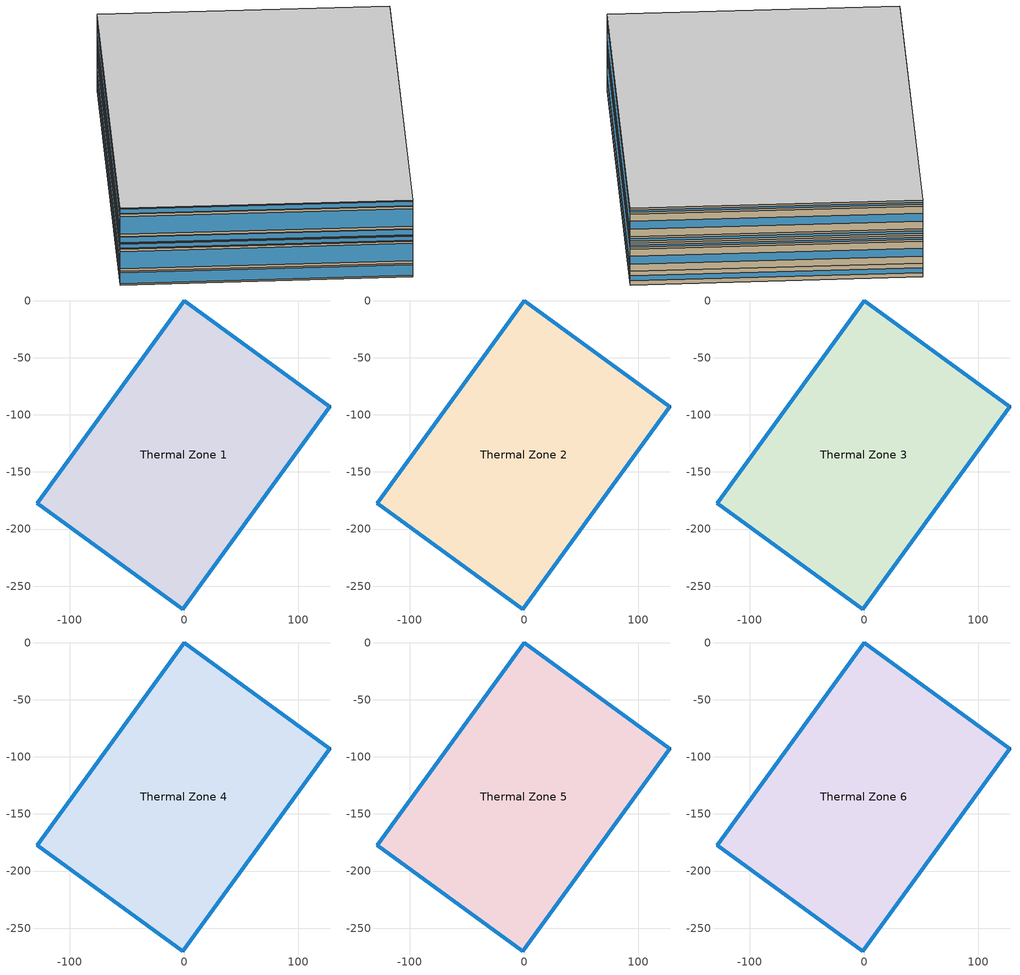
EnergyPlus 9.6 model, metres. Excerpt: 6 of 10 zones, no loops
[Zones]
Thermal Zone 1
 floor ground (ExtSlabCarpet): 0,0 127.78,-92.84 -1.09,-270.22 -128.87,-177.38 z0
 wall outside (Ext Wall): -1.09,-270.22 127.78,-92.84 0,0 -128.87,-177.38 -1.09,-270.22 z0:8.4
 window (Ext Window): -1.08,-270.21 127.78,-92.85 z1.26:7.14; -0.01,-0.01 -128.87,-177.37 z2.81:5.59; 127.78,-92.83 0.01,-0.01 z2.69:5.71; -128.86,-177.38 -1.1,-270.21 z0.92:7.48
Thermal Zone 2
 floor to Thermal Zone 1 (Interior Floor): 0,0 127.78,-92.84 -1.09,-270.22 -128.87,-177.38 z8.4
 wall outside (Ext Wall): -1.09,-270.22 127.78,-92.84 0,0 -128.87,-177.38 -1.09,-270.22 z8.4:22.1
 window (Ext Window): -1.08,-270.21 127.78,-92.85 z10.46:20.04; -0.01,-0.01 -128.87,-177.37 z12.99:17.51; 127.78,-92.83 0.01,-0.01 z12.78:17.72; -128.86,-177.38 -1.1,-270.21 z9.91:20.59
Thermal Zone 3
 floor to Thermal Zone 2 (Interior Floor): 0,0 127.78,-92.84 -1.09,-270.22 -128.87,-177.38 z22.1
 wall outside (Ext Wall): -1.09,-270.22 127.78,-92.84 0,0 -128.87,-177.38 -1.09,-270.22 z22.1:25.51
 window (Ext Window): -1.08,-270.21 127.78,-92.85 z22.61:25; -0.01,-0.01 -128.87,-177.37 z23.24:24.37; 127.78,-92.83 0.01,-0.01 z23.19:24.42; -128.86,-177.38 -1.1,-270.21 z22.48:25.13
Thermal Zone 4
 floor to Thermal Zone 3 (Interior Floor): 0,0 127.78,-92.84 -1.09,-270.22 -128.87,-177.38 z25.51
 wall outside (Ext Wall): -1.09,-270.22 127.78,-92.84 0,0 -128.87,-177.38 -1.09,-270.22 z25.51:29.72
 window (Ext Window): -1.08,-270.21 127.78,-92.85 z26.14:29.09; -0.01,-0.01 -128.87,-177.37 z26.92:28.31; 127.78,-92.83 0.01,-0.01 z26.86:28.37; -128.86,-177.38 -1.1,-270.21 z25.97:29.26
Thermal Zone 5
 floor to Thermal Zone 4 (Interior Floor): 0,0 127.78,-92.84 -1.09,-270.22 -128.87,-177.38 z29.72
 wall outside (Ext Wall): -1.09,-270.22 127.78,-92.84 0,0 -128.87,-177.38 -1.09,-270.22 z29.72:43.53
 window (Ext Window): -1.08,-270.21 127.78,-92.85 z31.79:41.46; -0.01,-0.01 -128.87,-177.37 z34.35:38.9; 127.78,-92.83 0.01,-0.01 z34.14:39.11; -128.86,-177.38 -1.1,-270.21 z31.24:42.01
Thermal Zone 6
 floor to Thermal Zone 5 (Interior Floor): 0,0 127.78,-92.84 -1.09,-270.22 -128.87,-177.38 z43.53
 wall outside (Ext Wall): -1.09,-270.22 127.78,-92.84 0,0 -128.87,-177.38 -1.09,-270.22 z43.53:47.06
 window (Ext Window): -1.08,-270.21 127.78,-92.85 z44.06:46.53; -0.01,-0.01 -128.87,-177.37 z44.71:45.88; 127.78,-92.83 0.01,-0.01 z44.66:45.93; -128.86,-177.38 -1.1,-270.21 z43.92:46.67
 ceiling to Thermal Zone 7 (Interior Ceiling): -128.87,-177.38 -1.09,-270.22 127.78,-92.84 0,0 z47.06
[Building]
Building 1: North Axis {deg}=-0
[Site:Location]
Washington Dc Dulles IntL Ar: Latitude {deg}=38.98; Longitude {deg}=-77.47; Time Zone {hr}=-5; Elevation {m}=82
[SizingPeriod:DesignDay] Month=7; Day of Month=21; Day Type=SummerDesignDay; Daily Dry-Bulb Temperature Range {deltaC}=14.4; Dry-Bulb Temperature Range Modifier Type=DefaultMultipliers; Barometric Pressure {Pa}=86790; Wind Speed {m/s}=5; Wind Direction {deg}=340; Rain Indicator=No; Snow Indicator=No; Daylight Saving Time Indicator=No; Solar Model Indicator=ASHRAETau; ASHRAE Clear Sky Optical Depth for Beam Irradiance (taub)=0.339; ASHRAE Clear Sky Optical Depth for Diffuse Irradiance (taud)=2.366; Begin Environment Reset Mode=FullResetAtBeginEnvironment
Name | Maximum Dry-Bulb Temperature {C} | Humidity Condition Type | Wetbulb or DewPoint at Maximum Dry-Bulb {C} | Enthalpy at Maximum Dry-Bulb {J/kg}
SALT-LAKE-CITY-IAP Ann Clg .4% Condns DB=>MWB | 36.5 | Wetbulb | 17.1
SALT-LAKE-CITY-IAP Ann Clg .4% Condns DP=>MDB | 22.5 | Dewpoint | 15.6
SALT-LAKE-CITY-IAP Ann Clg .4% Condns Enth=>MDB | 30.8 | Enthalpy |  | 59300
SALT-LAKE-CITY-IAP Ann Clg .4% Condns WB=>MDB | 31.2 | Wetbulb | 19
[Material] Thermal Absorptance=0.9
Name | Roughness | Thickness m | Conductivity W/m-K | Density kg/m3 | Specific Heat J/kg-K | Solar Absorptance | Visible Absorptance
wall concrete | MediumRough | 0.398 | 0.5 | 2243 | 837 | 0.65 | 0.65
Wall Insulation [37] | MediumRough | 0.0681 | 0.0432 | 91 | 837 | 0.5 | 0.5
F16 Acoustic tile | MediumSmooth | 0.0191 | 0.06 | 368 | 590 | 0.3 | 0.3
M11 100mm lightweight concrete | MediumRough | 0.1016 | 0.53 | 1280 | 840 | 0.5 | 0.5
MAT-CC05 4 HW CONCRETE | Rough | 0.1016 | 1.311 | 2240 | 836.8 | 0.85 | 0.85
[Material:AirGap]
F05 Ceiling air space resistance: Thermal Resistance m2-K/W=0.18
[Material:NoMass]
CP02 CARPET PAD: Roughness=Smooth; Thermal Resistance m2-K/W=0.1; Thermal Absorptance=0.9; Solar Absorptance=0.8; Visible Absorptance=0.8
[WindowMaterial:SimpleGlazingSystem]
Window Material Simple Glazing System: U-Factor W/m2-K=1.51; Solar Heat Gain Coefficient=0.25
[Construction]
Ext Wall: wall concrete, Wall Insulation [37]
Ext Window: Window Material Simple Glazing System
ExtSlabCarpet: MAT-CC05 4 HW CONCRETE, CP02 CARPET PAD
Interior Ceiling: M11 100mm lightweight concrete, F05 Ceiling air space resistance, F16 Acoustic tile
Interior Floor: F16 Acoustic tile, F05 Ceiling air space resistance, M11 100mm lightweight concrete
[Zone]
Thermal Zone 1: 126, 0, 0, 0, , 1, , , , , , Yes
Thermal Zone 2: 126, 0, 0, 8.4, , 1, , , , , , Yes
Thermal Zone 3: 126, 0, 0, 22.1, , 1, , , , , , Yes
Thermal Zone 4: 126, 0, 0, 25.51, , 1, , , , , , Yes
Thermal Zone 5: 126, 0, 0, 29.72, , 1, , , , , , Yes
Thermal Zone 6: 126, 0, 0, 43.53, , 1, , , , , , Yes
[AvailabilityManager:Scheduled] Schedule=Always On Discrete
Packaged Rooftop Air Conditioner 1 Availability Manager; Air Loop HVAC Outdoor Air System 1 Availability Manager; Packaged Rooftop Air Conditioner 2 Availability Manager; Air Loop HVAC Outdoor Air System 2 Availability Manager; Packaged Rooftop Air Conditioner 3 Availability Manager; Air Loop HVAC Outdoor Air System 3 Availability Manager; Packaged Rooftop Air Conditioner 4 Availability Manager; Air Loop HVAC Outdoor Air System 4 Availability Manager
[Schedule:Constant]
Always On Discrete: Hourly Value=1
